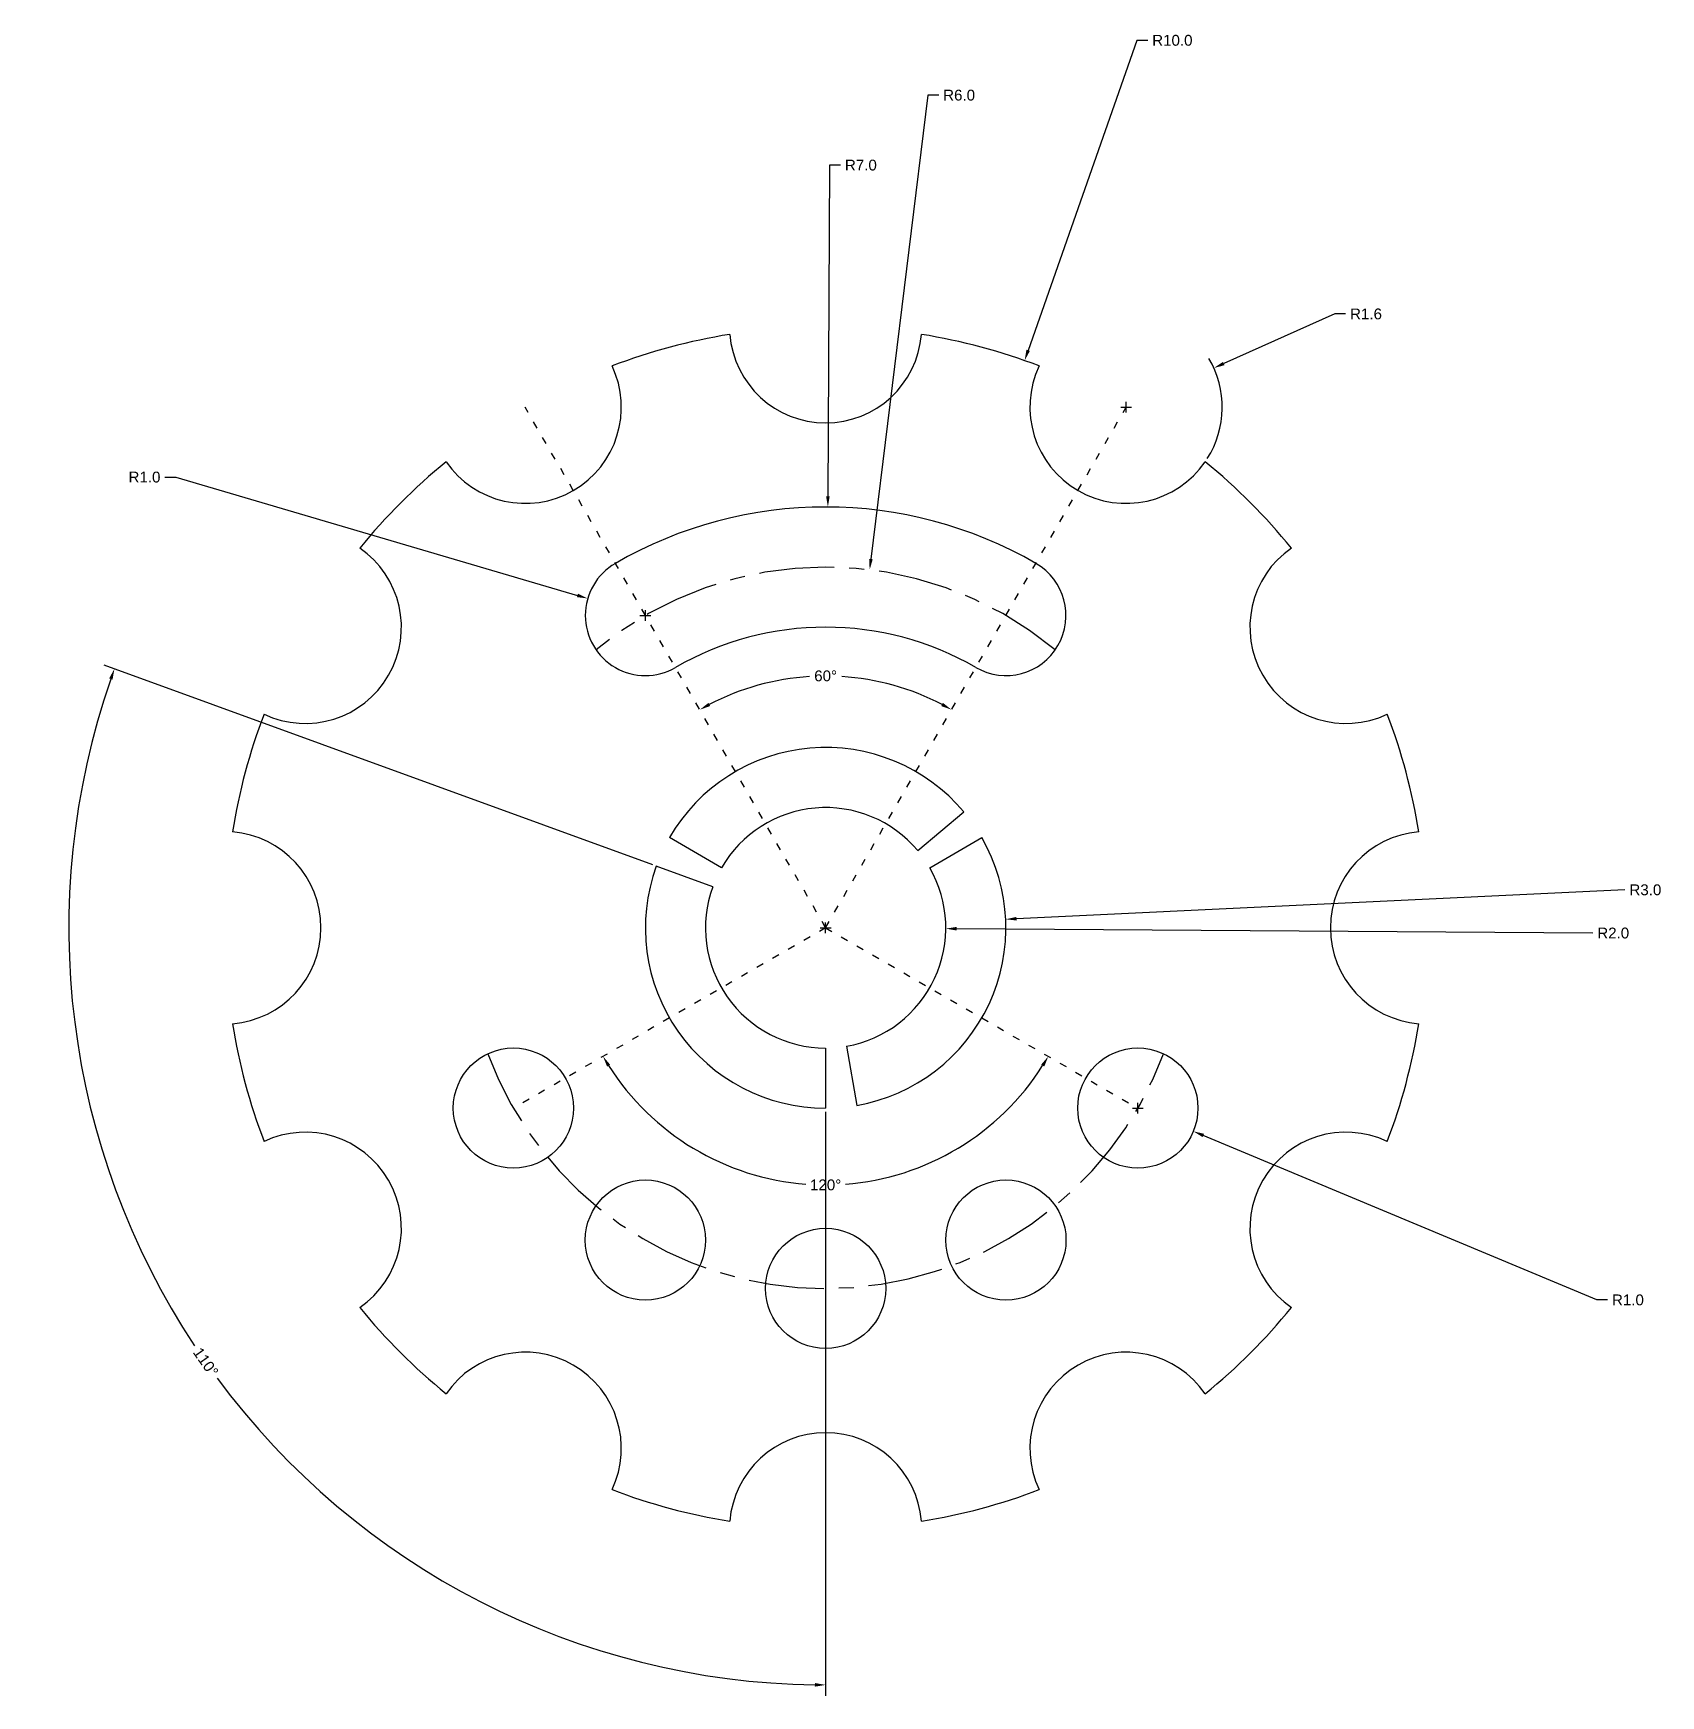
# Model space of a CAD drawing. Header units: millimetres. Extents: x 8.9 to 36, y 12 to 39.7.
import ezdxf

# ---------------------------------------------------------------- set-up
doc = ezdxf.new("R2010")
doc.units = ezdxf.units.MM
doc.header["$MEASUREMENT"] = 0
doc.linetypes.add('ACAD_ISO03W100', pattern=[30, 12, -18])
doc.linetypes.add('CENTER', pattern=[2, 1.25, -0.25, 0.25, -0.25])
doc.styles.get("Standard").update_dxf_attribs({"font": 'arial.ttf'})
doc.dimstyles.get("Standard").update_dxf_attribs({"dimtxt": 0.18, "dimasz": 0.18, "dimexe": 0.18, "dimexo": 0.0625, "dimgap": 0.09, "dimtad": 0, "dimtoh": 1, "dimdec": 1, "dimzin": 0, "dimdsep": 46, "dimtxsty": 'Standard', "dimcen": 0.09, "dimadec": 0, "dimazin": 0, "dimtfac": 1, "dimtdec": 1, "dimtofl": 0, "dimtmove": 0, "dimatfit": 3, "dimfxl": 1, "dimtolj": 1, "dimtzin": 0, "dimarcsym": 0})

# ---------------------------------------------------------------- blocks, each defined once
blk = doc.blocks.new('*U2')
blk.add_arc((0, -0.864), 1.6, 4.5886, 175.4114)
blk = doc.blocks.new('*U3')
at = {"color": 0, "linetype": 'ByBlock', "lineweight": -2, "transparency": 16777216}
for p, rotation in [((22.118, 33.941), 180), ((17.55, 32.717), 209.9999999999999), ((26.686, 32.717), 150), ((14.206, 29.373), 240), ((30.03, 29.373), 120), ((12.982, 24.805), 270), ((31.254, 24.805), 90), ((14.206, 20.237), 299.9999999999999), ((30.03, 20.237), 59.99999999999997), ((17.55, 16.893), 329.9999999999999), ((26.686, 16.893), 30)]:
    blk.add_blockref('*U2', p, dxfattribs=dict(at, rotation=rotation))
blk.add_blockref('*U2', (22.118, 15.669), dxfattribs=at)
blk = doc.blocks.new('*U4')
at = {"lineweight": -3, "transparency": 33554687}
blk.add_circle((0, 0), 1, dxfattribs=at)
blk = doc.blocks.new('*U5')
at = {"color": 0, "linetype": 'ByBlock', "lineweight": -2, "transparency": 16777216}
for p, rotation in [((27.314, 27.805), 120), ((28.118, 24.805), 90), ((27.314, 21.805), 59.99999999999997), ((25.118, 19.609), 29.99999999999999)]:
    blk.add_blockref('*U4', p, dxfattribs=dict(at, rotation=rotation))
blk.add_blockref('*U4', (22.118, 18.805), dxfattribs=at)
blk = doc.blocks.new('*D6')
at = {"color": 0, "lineweight": -2, "ltscale": 0.01, "transparency": 16777216}
for p, q in [((27.298, 39.568), (25.489, 34.411)), ((27.478, 39.568), (27.298, 39.568)), ((22.118, 24.715), (22.118, 24.895)), ((22.028, 24.805), (22.208, 24.805))]:
    blk.add_line(p, q, dxfattribs=at)
at = {"color": 0, "lineweight": -3, "ltscale": 0.01, "transparency": 16777216}
blk.add_solid([(25.46, 34.421), (25.517, 34.401), (25.429, 34.241)], dxfattribs=at)
at = {"layer": 'Defpoints', "color": 0, "lineweight": -3, "ltscale": 0.01, "transparency": 16777216}
for p in [(25.429, 34.241), (22.118, 24.805)]:
    blk.add_point(p, dxfattribs=at)
at = {"color": 0, "lineweight": -3, "ltscale": 0.01, "transparency": 16777216, "insert": (27.888, 39.568), "char_height": 0.18, "attachment_point": 5}
blk.add_mtext('\\A1;R10.0', dxfattribs=at)
blk = doc.blocks.new('*D9')
at = {"color": 0, "lineweight": -2, "ltscale": 0.01, "transparency": 16777216}
for p, q in [((22.184, 37.492), (22.155, 31.985)), ((22.364, 37.492), (22.184, 37.492)), ((22.118, 24.715), (22.118, 24.895)), ((22.028, 24.805), (22.208, 24.805))]:
    blk.add_line(p, q, dxfattribs=at)
at = {"color": 0, "lineweight": -3, "ltscale": 0.01, "transparency": 16777216}
blk.add_solid([(22.125, 31.985), (22.185, 31.985), (22.155, 31.805)], dxfattribs=at)
at = {"layer": 'Defpoints', "color": 0, "lineweight": -3, "ltscale": 0.01, "transparency": 16777216}
for p in [(22.155, 31.805), (22.118, 24.805)]:
    blk.add_point(p, dxfattribs=at)
at = {"color": 0, "lineweight": -3, "ltscale": 0.01, "transparency": 16777216, "insert": (22.704, 37.492), "char_height": 0.18, "attachment_point": 5}
blk.add_mtext('\\A1;R7.0', dxfattribs=at)
blk = doc.blocks.new('*D10')
at = {"color": 0, "lineweight": -2, "ltscale": 0.01, "transparency": 16777216}
for p, q in [((11.122, 32.302), (11.302, 32.302)), ((11.302, 32.302), (17.986, 30.335)), ((19.028, 30.001), (19.208, 30.001)), ((19.118, 29.911), (19.118, 30.091))]:
    blk.add_line(p, q, dxfattribs=at)
at = {"color": 0, "lineweight": -3, "ltscale": 0.01, "transparency": 16777216}
blk.add_solid([(17.995, 30.363), (17.978, 30.306), (18.159, 30.284)], dxfattribs=at)
at = {"layer": 'Defpoints', "color": 0, "lineweight": -3, "ltscale": 0.01, "transparency": 16777216}
for p in [(18.159, 30.284), (19.118, 30.001)]:
    blk.add_point(p, dxfattribs=at)
at = {"color": 0, "lineweight": -3, "ltscale": 0.01, "transparency": 16777216, "insert": (10.782, 32.302), "char_height": 0.18, "attachment_point": 5}
blk.add_mtext('\\A1;R1.0', dxfattribs=at)
blk = doc.blocks.new('*D11')
at = {"color": 0, "lineweight": -2, "ltscale": 0.01, "transparency": 16777216}
for p, q in [((27.314, 21.715), (27.314, 21.895)), ((27.224, 21.805), (27.404, 21.805)), ((34.95, 18.614), (28.403, 21.35)), ((35.13, 18.614), (34.95, 18.614))]:
    blk.add_line(p, q, dxfattribs=at)
at = {"color": 0, "lineweight": -3, "ltscale": 0.01, "transparency": 16777216}
blk.add_solid([(28.415, 21.378), (28.392, 21.323), (28.237, 21.42)], dxfattribs=at)
at = {"layer": 'Defpoints', "color": 0, "lineweight": -3, "ltscale": 0.01, "transparency": 16777216}
for p in [(27.314, 21.805), (28.237, 21.42)]:
    blk.add_point(p, dxfattribs=at)
at = {"color": 0, "lineweight": -3, "ltscale": 0.01, "transparency": 16777216, "insert": (35.47, 18.614), "char_height": 0.18, "attachment_point": 5}
blk.add_mtext('\\A1;R1.0', dxfattribs=at)
blk = doc.blocks.new('*D12')
at = {"color": 0, "lineweight": -2, "ltscale": 0.01, "transparency": 16777216}
for p, q in [((22.118, 24.715), (22.118, 24.895)), ((22.028, 24.805), (22.208, 24.805)), ((34.885, 24.717), (24.298, 24.79))]:
    blk.add_line(p, q, dxfattribs=at)
at = {"color": 0, "lineweight": -3, "ltscale": 0.01, "transparency": 16777216}
blk.add_solid([(24.298, 24.82), (24.298, 24.76), (24.118, 24.791)], dxfattribs=at)
at = {"layer": 'Defpoints', "color": 0, "lineweight": -3, "ltscale": 0.01, "transparency": 16777216}
for p in [(22.118, 24.805), (24.118, 24.791)]:
    blk.add_point(p, dxfattribs=at)
at = {"color": 0, "lineweight": -3, "ltscale": 0.01, "transparency": 16777216, "insert": (35.225, 24.717), "char_height": 0.18, "attachment_point": 5}
blk.add_mtext('\\A1;R2.0', dxfattribs=at)
blk = doc.blocks.new('*D13')
at = {"color": 0, "lineweight": -2, "ltscale": 0.01, "transparency": 16777216}
for p, q in [((35.421, 25.436), (25.295, 24.956)), ((22.118, 24.715), (22.118, 24.895)), ((22.028, 24.805), (22.208, 24.805))]:
    blk.add_line(p, q, dxfattribs=at)
at = {"color": 0, "lineweight": -3, "ltscale": 0.01, "transparency": 16777216}
blk.add_solid([(25.293, 24.986), (25.296, 24.926), (25.115, 24.947)], dxfattribs=at)
at = {"layer": 'Defpoints', "color": 0, "lineweight": -3, "ltscale": 0.01, "transparency": 16777216}
for p in [(25.115, 24.947), (22.118, 24.805)]:
    blk.add_point(p, dxfattribs=at)
at = {"color": 0, "lineweight": -3, "ltscale": 0.01, "transparency": 16777216, "insert": (35.76, 25.436), "char_height": 0.18, "attachment_point": 5}
blk.add_mtext('\\A1;R3.0', dxfattribs=at)
blk = doc.blocks.new('*D14')
at = {"color": 0, "lineweight": -2, "ltscale": 0.01, "transparency": 16777216}
for p, q in [((30.591, 35.016), (28.744, 34.191)), ((30.771, 35.016), (30.591, 35.016)), ((27.028, 33.466), (27.208, 33.466)), ((27.118, 33.376), (27.118, 33.556))]:
    blk.add_line(p, q, dxfattribs=at)
blk.add_arc((27.118, 33.466), 1.6, 327.6496, 30.5061, dxfattribs=at)
at = {"color": 0, "lineweight": -3, "ltscale": 0.01, "transparency": 16777216}
blk.add_solid([(28.731, 34.219), (28.756, 34.164), (28.579, 34.118)], dxfattribs=at)
at = {"layer": 'Defpoints', "color": 0, "lineweight": -3, "ltscale": 0.01, "transparency": 16777216}
for p in [(28.579, 34.118), (27.118, 33.466)]:
    blk.add_point(p, dxfattribs=at)
at = {"color": 0, "lineweight": -3, "ltscale": 0.01, "transparency": 16777216, "insert": (31.111, 35.016), "char_height": 0.18, "attachment_point": 5}
blk.add_mtext('\\A1;R1.6', dxfattribs=at)
blk = doc.blocks.new('*D15')
at = {"color": 0, "lineweight": -2, "ltscale": 0.01, "transparency": 16777216}
for p, q in [((19.241, 25.853), (10.113, 29.175)), ((22.118, 21.743), (22.118, 12.03))]:
    blk.add_line(p, q, dxfattribs=at)
for start, end in [(160.8188, 213.5077), (216.4923, 269.1812)]:
    blk.add_arc((22.118, 24.805), 12.596, start, end, dxfattribs=at)
at = {"color": 0, "lineweight": -3, "ltscale": 0.01, "transparency": 16777216}
for points in [[(10.194, 28.954), (10.25, 28.934), (10.282, 29.113)], [(21.939, 12.241), (21.938, 12.181), (22.118, 12.21)]]:
    blk.add_solid(points, dxfattribs=at)
at = {"layer": 'Defpoints', "color": 0, "lineweight": -3, "ltscale": 0.01, "transparency": 16777216}
for p in [(19.299, 25.831), (20.239, 25.489), (22.118, 22.805), (22.118, 21.805), (10.052, 21.193)]:
    blk.add_point(p, dxfattribs=at)
at = {"color": 0, "lineweight": -3, "ltscale": 0.01, "transparency": 16777216, "insert": (11.801, 17.581), "char_height": 0.18, "attachment_point": 5, "rotation": 305}
blk.add_mtext('\\A1;110°', dxfattribs=at)
blk = doc.blocks.new('*D18')
at = {"color": 0, "lineweight": -2, "ltscale": 0.01, "transparency": 16777216}
for start, end in [(212.4108, 265.6028), (274.3972, 327.5892)]:
    blk.add_arc((22.118, 24.805), 4.278, start, end, dxfattribs=at)
at = {"color": 0, "lineweight": -3, "ltscale": 0.01, "transparency": 16777216}
for points in [[(18.481, 22.497), (18.532, 22.528), (18.413, 22.666)], [(25.704, 22.528), (25.756, 22.497), (25.823, 22.666)]]:
    blk.add_solid(points, dxfattribs=at)
at = {"layer": 'Defpoints', "color": 0, "lineweight": -3, "ltscale": 0.01, "transparency": 16777216}
for p in [(22.118, 24.805), (22.118, 24.805), (16.922, 21.805), (27.314, 21.805), (20.655, 20.785)]:
    blk.add_point(p, dxfattribs=at)
at = {"color": 0, "lineweight": -3, "ltscale": 0.01, "transparency": 16777216, "insert": (22.118, 20.527), "char_height": 0.18, "attachment_point": 5}
blk.add_mtext('\\A1;120°', dxfattribs=at)
blk = doc.blocks.new('*D19')
at = {"color": 0, "lineweight": -2, "ltscale": 0.01, "transparency": 16777216}
for start, end in [(93.6549, 117.538), (62.462, 86.3451)]:
    blk.add_arc((22.118, 24.805), 4.189, start, end, dxfattribs=at)
at = {"color": 0, "lineweight": -3, "ltscale": 0.01, "transparency": 16777216}
for points in [[(20.196, 28.494), (20.167, 28.546), (20.024, 28.433)], [(24.07, 28.546), (24.041, 28.494), (24.213, 28.433)]]:
    blk.add_solid(points, dxfattribs=at)
at = {"layer": 'Defpoints', "color": 0, "lineweight": -3, "ltscale": 0.01, "transparency": 16777216}
for p in [(17.118, 33.466), (27.118, 33.466), (22.846, 28.931), (22.118, 24.805), (22.118, 24.805)]:
    blk.add_point(p, dxfattribs=at)
at = {"color": 0, "lineweight": -3, "ltscale": 0.01, "transparency": 16777216, "insert": (22.118, 28.995), "char_height": 0.18, "attachment_point": 5}
blk.add_mtext('\\A1;60°', dxfattribs=at)
blk = doc.blocks.new('*D20')
at = {"color": 0, "lineweight": -2, "ltscale": 0.01, "transparency": 16777216}
for p, q in [((23.82, 38.656), (22.872, 30.939)), ((24, 38.656), (23.82, 38.656)), ((22.118, 24.715), (22.118, 24.895)), ((22.028, 24.805), (22.208, 24.805))]:
    blk.add_line(p, q, dxfattribs=at)
at = {"color": 0, "lineweight": -3, "ltscale": 0.01, "transparency": 16777216}
blk.add_solid([(22.842, 30.943), (22.902, 30.936), (22.85, 30.761)], dxfattribs=at)
at = {"layer": 'Defpoints', "color": 0, "lineweight": -3, "ltscale": 0.01, "transparency": 16777216}
for p in [(22.85, 30.761), (22.118, 24.805)]:
    blk.add_point(p, dxfattribs=at)
at = {"color": 0, "lineweight": -3, "ltscale": 0.01, "transparency": 16777216, "insert": (24.339, 38.656), "char_height": 0.18, "attachment_point": 5}
blk.add_mtext('\\A1;R6.0', dxfattribs=at)

msp = doc.modelspace()

# ---------------------------------------------------------------- linework, layer by layer
at = {"linetype": 'ACAD_ISO03W100', "lineweight": -3, "ltscale": 0.01, "transparency": 33554503}
for q in [(17.118, 33.466), (27.118, 33.466), (16.922, 21.805), (27.314, 21.805)]:
    msp.add_line((22.118, 24.805), q, dxfattribs=at)
at = {"lineweight": -3, "ltscale": 0.01, "transparency": 33554687}
for p, q in [((23.65, 26.091), (24.416, 26.734)), ((20.386, 25.805), (19.52, 26.305)), ((23.85, 25.805), (24.716, 26.305)), ((20.239, 25.489), (19.299, 25.831)), ((22.118, 22.805), (22.118, 21.805)), ((22.466, 22.836), (22.639, 21.851))]:
    msp.add_line(p, q, dxfattribs=at)
for start, end in [(99.1771, 110.8229), (69.1771, 80.8229), (129.1771, 140.8229), (39.1771, 50.8229), (159.1771, 170.8229), (9.1771, 20.8229), (189.1771, 200.8229), (339.1771, 350.8229), (219.1771, 230.8229), (309.1771, 320.8229), (249.1771, 260.8229), (279.1771, 290.8229)]:
    msp.add_arc((22.118, 24.805), 10, start, end)
at = {"lineweight": -3, "transparency": 33554687}
for centre, radius, start, end in [((22.118, 24.805), 7, 60, 120), ((19.118, 30.001), 1, 120, 300), ((25.118, 30.001), 1, 240, 60), ((22.118, 24.805), 5, 60, 120)]:
    msp.add_arc(centre, radius, start, end, dxfattribs=at)
at = {"linetype": 'CENTER', "lineweight": -3, "transparency": 33554498}
for start, end in [(50.4396, 129.5604), (200.4396, 339.5604)]:
    msp.add_arc((22.118, 24.805), 6, start, end, dxfattribs=at)
at = {"transparency": 33554687}
for radius, start, end in [(3, 40, 150), (2, 40, 150), (3, 280, 30), (3, 160, 270), (2, 280, 30), (2, 160, 270)]:
    msp.add_arc((22.118, 24.805), radius, start, end, dxfattribs=at)

# ---------------------------------------------------------------- block references
msp.add_blockref('*U3', (0, 0))
at = {"lineweight": -3, "transparency": 33554687, "rotation": 299.9999999999999}
msp.add_blockref('*U5', (-10.423, 31.558), dxfattribs=at)

# ---------------------------------------------------------------- dimensions: what is measured, and where the dimension line sits
at = {"lineweight": -3, "ltscale": 0.01, "transparency": 33554687}
for center, mpoint, picture, middle in [((22.118, 24.805), (25.429, 34.241), '*D6', (27.888, 39.568)), ((22.118, 24.805), (22.85, 30.761), '*D20', (24.339, 38.656)), ((22.118, 24.805), (22.155, 31.805), '*D9', (22.704, 37.492)), ((27.118, 33.466), (28.579, 34.118), '*D14', (31.111, 35.016)), ((19.118, 30.001), (18.159, 30.284), '*D10', (10.782, 32.302)), ((22.118, 24.805), (25.115, 24.947), '*D13', (35.421, 25.436)), ((22.118, 24.805), (24.118, 24.791), '*D12', (34.885, 24.717)), ((27.314, 21.805), (28.237, 21.42), '*D11', (35.47, 18.614))]:
    dim = msp.add_radius_dim(center=center, mpoint=mpoint, dimstyle='Standard', dxfattribs=at)
    dim.commit()
    dim.dimension.update_dxf_attribs({"geometry": picture, "text_midpoint": middle, "dimtype": 164})
for base, line1, line2, picture, middle in [((22.846, 28.931), ((22.118, 24.805), (27.118, 33.466)), ((22.118, 24.805), (17.118, 33.466)), '*D19', (22.118, 28.995)), ((10.052, 21.193), ((22.118, 22.805), (22.118, 21.805)), ((20.239, 25.489), (19.299, 25.831)), '*D15', (11.801, 17.581)), ((20.655, 20.785), ((22.118, 24.805), (27.314, 21.805)), ((22.118, 24.805), (16.922, 21.805)), '*D18', (22.118, 20.527))]:
    dim = msp.add_angular_dim_2l(base=base, line1=line1, line2=line2, dimstyle='Standard', dxfattribs=at)
    dim.commit()
    dim.dimension.update_dxf_attribs({"geometry": picture, "text_midpoint": middle})

doc.saveas('drawing.dxf')
